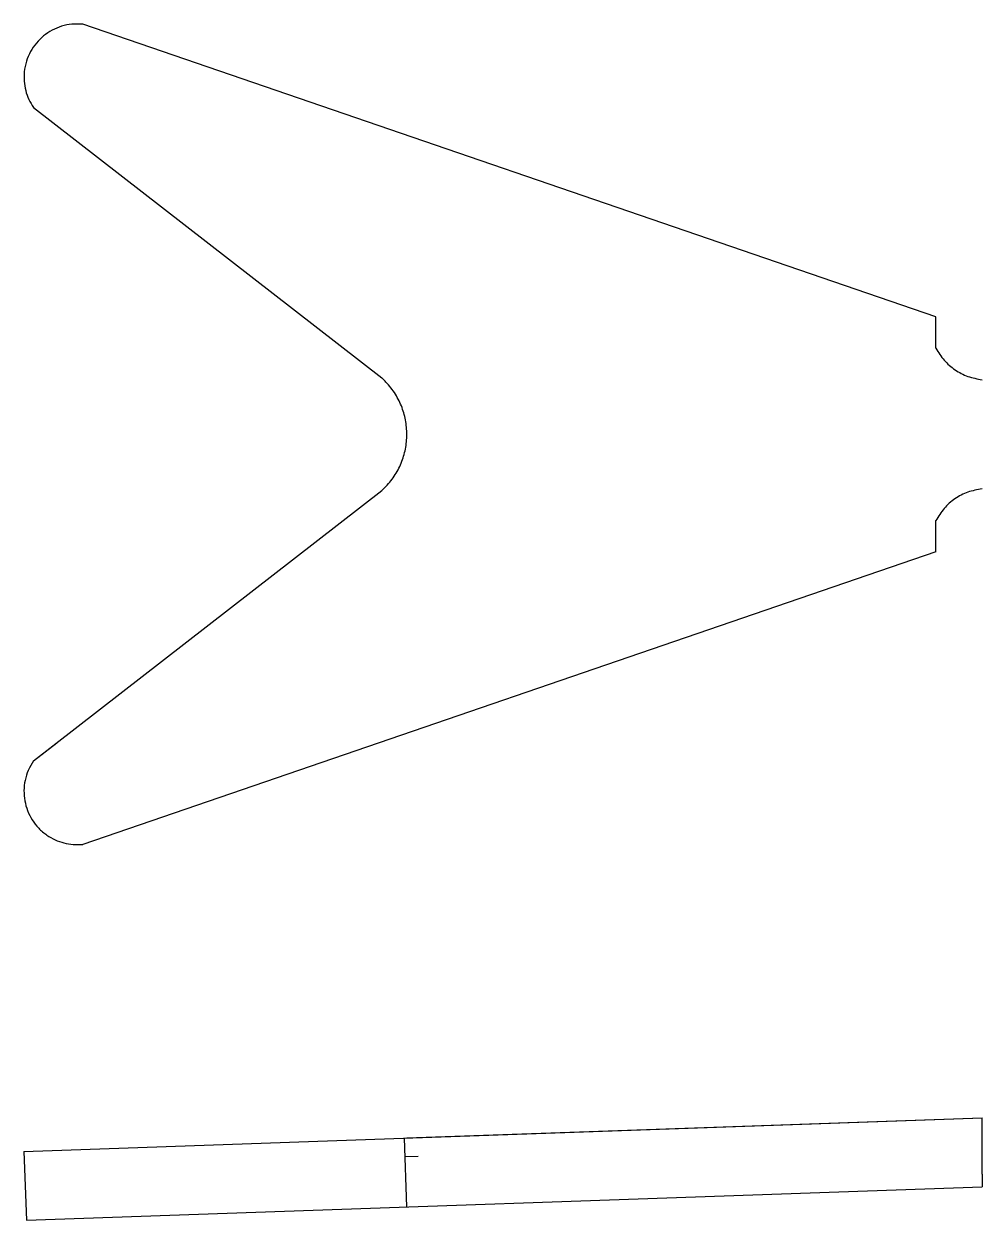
# Model space of a CAD drawing. Header units: metres. Extents: x 0 to 486, y 0 to 607.
import ezdxf

# ---------------------------------------------------------------- set-up
doc = ezdxf.new("R2010")
doc.units = ezdxf.units.M

msp = doc.modelspace()

# ---------------------------------------------------------------- linework, layer by layer
at = {"layer": 'BODY_OUTLINE'}
for p, q in [((463.07, 458.33), (29.8, 606.79)), ((4.82, 564.48), (181.69, 427.3)), ((463.07, 442.38), (463.07, 458.33)), ((4.82, 232.97), (181.69, 370.15)), ((463.07, 339.12), (463.07, 354.9)), ((463.07, 339.12), (29.8, 190.66)), ((4.82, 232.97), (16.7, 242.12)), ((0, 34.88), (486.49, 51.87)), ((194.39, 41.67), (486.49, 51.87)), ((486.49, 23.36), (486.49, 51.87)), ((194.39, 6.75), (193.18, 41.63)), ((0, 34.88), (1.22, 0)), ((200.08, 32.34), (193.51, 32.11)), ((486.49, 23.36), (486.49, 16.95)), ((1.22, 0), (486.49, 16.95))]:
    msp.add_line(p, q, dxfattribs=at)
for points in [[(29.8, 606.79), (24.32, 606.8), (19.11, 605.75), (14.29, 603.74), (9.97, 600.86), (6.28, 597.21), (3.33, 592.9), (1.24, 588.01), (0.14, 582.64), (0.08, 577.84), (0.85, 573.14), (2.44, 568.65), (4.82, 564.48)], [(463.07, 442.38), (467.28, 436.28), (472.78, 431.46), (479.27, 428.12), (486.49, 426.44)], [(181.69, 370.15), (186.93, 375.93), (190.79, 382.44), (193.26, 389.45), (194.34, 396.76), (194.01, 404.14), (192.27, 411.37), (189.09, 418.24), (184.47, 424.52), (183.8, 425.24), (183.12, 425.95), (182.41, 426.63), (181.69, 427.3)], [(486.49, 371.01), (479.23, 369.34), (472.71, 365.97), (467.23, 361.09), (463.07, 354.9)], [(4.82, 232.97), (2.16, 228.18), (0.57, 223.11), (0, 217.91), (0.43, 212.74), (1.84, 207.75), (4.2, 203.08), (7.47, 198.89), (11.64, 195.34), (15.81, 192.96), (20.3, 191.37), (25, 190.6), (29.8, 190.66)]]:
    msp.add_spline(points, degree=3, dxfattribs=at)

doc.saveas('drawing.dxf')
